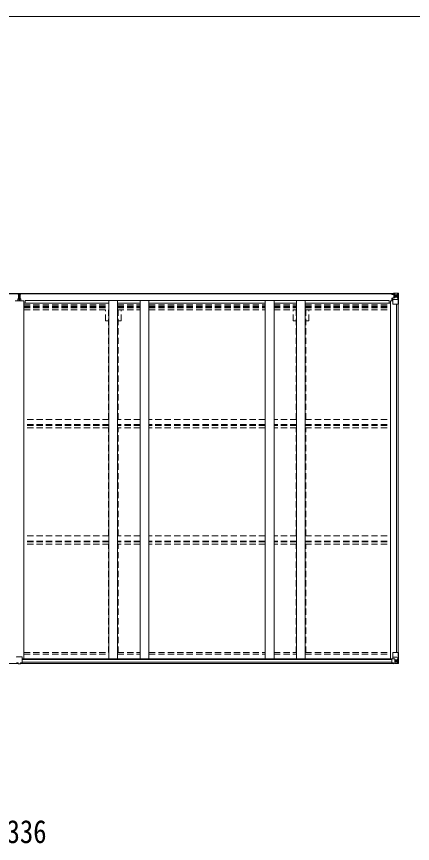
# Model space of a CAD drawing. Units: millimetres at full size, sheet at 1:30; details may follow other scales. Extents: x -8432 to 8432, y -5820 to 5820.
# Drawn here: x 3016 to 5282, y 1085 to 5820 of the extents above; entities that cross this region are included whole.
import ezdxf
from ezdxf.enums import TextEntityAlignment as Align

# ---------------------------------------------------------------- set-up
doc = ezdxf.new("R2010")
doc.units = ezdxf.units.MM
doc.header["$LTSCALE"] = 30
doc.linetypes.add('DASHED1', pattern=[1.8, 1.2, -0.6])
for name, color, linetype, lineweight in [('0-3_ELV2', 4, 'Continuous', 9), ('0-4_TABLE1', 6, 'Continuous', 9), ('0-6_OTH_LINE', 6, 'Continuous', 9), ('F-0_240', 7, 'Continuous', 9)]:
    doc.layers.add(name, color=color, linetype=linetype, lineweight=lineweight)
doc.styles.add('ＭＳ ゴシック', font='')
doc.styles.get('ＭＳ ゴシック').set_extended_font_data('MS Gothic')

msp = doc.modelspace()

# ---------------------------------------------------------------- linework, layer by layer
at = {"layer": '0-3_ELV2'}
for p, q in [((886.3, 4233.97), (3025.55, 4233.97)), ((886.3, 4231.82), (3025.55, 4231.82)), ((3038.55, 4233.97), (5179.3, 4233.97)), ((3038.55, 4231.82), (5179.3, 4231.82)), ((3057.8, 4191.85), (3007.8, 4191.85)), ((3057.8, 4191.85), (3057.8, 2141.2)), ((3057.8, 4178.17), (3544.8, 4178.17)), ((3544.8, 4193.67), (3544.8, 2141.2)), ((3594.8, 4193.67), (3594.8, 2141.2)), ((3594.8, 4178.17), (3723.8, 4178.17)), ((3723.8, 4193.67), (3723.8, 2141.2)), ((3773.8, 4193.67), (3773.8, 2141.2)), ((3773.8, 4178.17), (4439.8, 4178.17)), ((4439.8, 4193.67), (4439.8, 2141.2)), ((4489.8, 4193.67), (4489.8, 2141.2)), ((4489.8, 4178.17), (4618.8, 4178.17)), ((4618.8, 4193.67), (4618.8, 2141.2)), ((4668.8, 4193.67), (4668.8, 2141.2)), ((4668.8, 4178.17), (5155.8, 4178.17)), ((5148.3, 4178.17), (5148.3, 4193.68)), ((5155.8, 4191.85), (5155.8, 2141.2)), ((5155.8, 4191.85), (5168.8, 4191.85)), ((5191.1, 4173.2), (5191.1, 2177.22)), ((5200.8, 4173.2), (5200.8, 2177.22)), ((3049.3, 2141.2), (5176.06, 2141.2)), ((3049.3, 2138.94), (5164.3, 2138.94)), ((891.3, 2115.43), (3026.3, 2115.43)), ((3039.3, 2115.43), (5174.3, 2115.43)), ((3049.3, 2123.32), (5164.3, 2123.32))]:
    msp.add_line(p, q, dxfattribs=at)
at = {"layer": '0-3_ELV2', "linetype": 'DASHED1'}
for p, q in [((3057.8, 4169.77), (3544.8, 4169.77)), ((3594.8, 4169.77), (3723.8, 4169.77)), ((3773.8, 4169.77), (4439.8, 4169.77)), ((4489.8, 4169.77), (4618.8, 4169.77)), ((4668.8, 4169.77), (5155.8, 4169.77)), ((3057.8, 4161.58), (3544.8, 4161.58)), ((3057.8, 4157.65), (3544.8, 4157.65)), ((3057.8, 4152.57), (3544.8, 4152.57)), ((3057.8, 4139.56), (3544.8, 4139.56)), ((3524.6, 4077.97), (3524.6, 4139.56)), ((3542.3, 3512.91), (3542.3, 4139.56)), ((3594.8, 4161.58), (3723.8, 4161.58)), ((3594.8, 4157.65), (3723.8, 4157.65)), ((3594.8, 4152.57), (3723.8, 4152.57)), ((3594.8, 4139.56), (3723.8, 4139.56)), ((3597.3, 3512.91), (3597.3, 4139.56)), ((3615, 4077.97), (3615, 4139.56)), ((3773.8, 4161.58), (4439.8, 4161.58)), ((3773.8, 4157.65), (4439.8, 4157.65)), ((3773.8, 4152.57), (4439.8, 4152.57)), ((3773.8, 4139.56), (4439.8, 4139.56)), ((4489.8, 4161.58), (4618.8, 4161.58)), ((4489.8, 4157.65), (4618.8, 4157.65)), ((4489.8, 4152.57), (4618.8, 4152.57)), ((4489.8, 4139.56), (4618.8, 4139.56)), ((4598.6, 4077.97), (4598.6, 4139.56)), ((4616.3, 3512.91), (4616.3, 4139.56)), ((4668.8, 4161.58), (5155.8, 4161.58)), ((4668.8, 4157.65), (5155.8, 4157.65)), ((4668.8, 4152.57), (5155.8, 4152.57)), ((4668.8, 4139.56), (5155.8, 4139.56)), ((4671.3, 3512.91), (4671.3, 4139.56)), ((4689, 4077.97), (4689, 4139.56)), ((3542.3, 4077.97), (3524.6, 4077.97)), ((3615, 4077.97), (3597.3, 4077.97)), ((4616.3, 4077.97), (4598.6, 4077.97)), ((4689, 4077.97), (4671.3, 4077.97)), ((3544.8, 3512.91), (3057.8, 3512.91)), ((3723.8, 3512.91), (3594.8, 3512.91)), ((4439.8, 3512.91), (3773.8, 3512.91)), ((4618.8, 3512.91), (4489.8, 3512.91)), ((4668.83, 3512.91), (5155.8, 3512.91)), ((3544.8, 3483.17), (3057.8, 3483.17)), ((3544.8, 3478.62), (3057.8, 3478.62)), ((3544.8, 3465.61), (3057.8, 3465.61)), ((3542.3, 2845.91), (3542.3, 3465.61)), ((3723.8, 3483.17), (3594.8, 3483.17)), ((3723.8, 3478.62), (3594.8, 3478.62)), ((3723.8, 3465.61), (3594.8, 3465.61)), ((3597.3, 2845.91), (3597.3, 3465.61)), ((4439.8, 3483.17), (3773.8, 3483.17)), ((4439.8, 3478.62), (3773.8, 3478.62)), ((4439.8, 3465.61), (3773.8, 3465.61)), ((4618.8, 3483.17), (4489.8, 3483.17)), ((4618.8, 3478.62), (4489.8, 3478.62)), ((4618.8, 3465.61), (4489.8, 3465.61)), ((4616.3, 2845.91), (4616.3, 3465.61)), ((4668.83, 3483.17), (5155.8, 3483.17)), ((4668.83, 3478.62), (5155.8, 3478.62)), ((4668.83, 3465.61), (5155.8, 3465.61)), ((4671.3, 2845.91), (4671.3, 3465.61)), ((3544.8, 2845.91), (3057.8, 2845.91)), ((3723.8, 2845.91), (3594.8, 2845.91)), ((4439.8, 2845.91), (3773.8, 2845.91)), ((4618.8, 2845.91), (4489.8, 2845.91)), ((4668.83, 2845.91), (5155.8, 2845.91)), ((3544.8, 2816.18), (3057.8, 2816.18)), ((3544.8, 2811.63), (3057.8, 2811.63)), ((3544.8, 2798.62), (3057.8, 2798.62)), ((3542.3, 2177.37), (3542.3, 2798.62)), ((3723.8, 2816.18), (3594.8, 2816.18)), ((3723.8, 2811.63), (3594.8, 2811.63)), ((3723.8, 2798.62), (3594.8, 2798.62)), ((3597.3, 2177.37), (3597.3, 2798.62)), ((4439.8, 2816.18), (3773.8, 2816.18)), ((4439.8, 2811.63), (3773.8, 2811.63)), ((4439.8, 2798.62), (3773.8, 2798.62)), ((4618.8, 2816.18), (4489.8, 2816.18)), ((4618.8, 2811.63), (4489.8, 2811.63)), ((4618.8, 2798.62), (4489.8, 2798.62)), ((4616.3, 2177.37), (4616.3, 2798.62)), ((4668.83, 2816.18), (5155.8, 2816.18)), ((4668.83, 2811.63), (5155.8, 2811.63)), ((4668.83, 2798.62), (5155.8, 2798.62)), ((4671.3, 2177.37), (4671.3, 2798.62)), ((3057.8, 2177.37), (3544.8, 2177.37)), ((3057.8, 2169.03), (3544.8, 2169.03)), ((3594.8, 2177.37), (3723.8, 2177.37)), ((3594.8, 2169.03), (3723.8, 2169.03)), ((3773.8, 2177.37), (4439.8, 2177.37)), ((3773.8, 2169.03), (4439.8, 2169.03)), ((4489.8, 2177.37), (4618.8, 2177.37)), ((4489.8, 2169.03), (4618.8, 2169.03)), ((4668.8, 2177.37), (5155.8, 2177.37)), ((4668.8, 2169.03), (5155.8, 2169.03))]:
    msp.add_line(p, q, dxfattribs=at)
at = {"layer": '0-3_ELV2'}
msp.add_lwpolyline([(3065.3, 4178.17), (3065.3, 4193.68), (5148.3, 4193.68)], dxfattribs=at)
at = {"layer": '0-4_TABLE1'}
for p, q in [((3025.55, 4234.19), (3032.05, 4234.58)), ((3025.55, 4229.69), (3025.55, 4234.19)), ((3030.55, 4231.49), (3025.55, 4231.18)), ((3026.55, 4228.69), (3030.55, 4228.69)), ((3026.55, 4203.15), (3026.55, 4228.69)), ((3026.55, 4226.85), (3030.55, 4226.78)), ((3026.55, 4223.25), (3030.55, 4223.19)), ((3026.55, 4215.02), (3030.55, 4214.98)), ((3032.05, 4231.58), (3030.55, 4231.49)), ((3030.55, 4231.49), (3030.55, 4191.85)), ((3030.55, 4217.97), (3033.55, 4217.97)), ((3032.05, 4234.58), (3038.55, 4234.19)), ((3032.05, 4234.58), (3032.05, 4231.58)), ((3038.55, 4231.18), (3032.05, 4231.58)), ((3033.55, 4228.69), (3037.55, 4228.69)), ((3033.55, 4228.69), (3033.55, 4191.85)), ((3033.55, 4226.78), (3037.55, 4226.78)), ((3033.55, 4223.19), (3037.55, 4223.19)), ((3033.55, 4214.98), (3037.55, 4214.98)), ((3037.55, 4203.15), (3037.55, 4228.69)), ((3038.55, 4229.69), (3038.55, 4234.19)), ((5162.8, 4229.22), (5162.8, 4231.82)), ((5168.8, 4230.9), (5162.8, 4230.9)), ((5163.8, 4231.82), (5163.8, 4230.9)), ((5163.8, 4229.17), (5178.8, 4229.04)), ((5169, 4234.4), (5167.31, 4233.97)), ((5178.8, 4229.2), (5168.8, 4229.29)), ((5169, 4234.4), (5169.3, 4234.4)), ((5169.3, 4234.4), (5169.3, 4233.97)), ((5170.8, 4230.13), (5170.8, 4231.82)), ((5170.8, 4231.16), (5178.8, 4231.16)), ((5170.8, 4231.13), (5178.8, 4231.13)), ((5170.8, 4230.13), (5179.3, 4230.13)), ((5174.3, 4233.97), (5174.3, 4236.6)), ((5174.3, 4236.6), (5201.86, 4234.91)), ((5180.8, 4235.32), (5174.3, 4235.71)), ((5174.3, 4234.79), (5179.3, 4234.7)), ((5175.3, 4209.1), (5175.3, 4229.07)), ((5179.19, 4228.83), (5175.3, 4228.83)), ((5175.3, 4225.2), (5179.3, 4225.2)), ((5175.3, 4217), (5179.3, 4217)), ((5178.8, 4231.16), (5178.8, 4229.2)), ((5178.8, 4229.04), (5178.8, 4229.2)), ((5179.3, 4230.49), (5180.8, 4230.49)), ((5179.3, 4226.96), (5192.8, 4226.96)), ((5180.8, 4210.1), (5180.8, 4236.2)), ((5180.8, 4236.08), (5192.8, 4235.3)), ((5187.32, 4219.76), (5187.32, 4218.8)), ((5195.13, 4226.9), (5192.8, 4226.96)), ((5192.89, 4235.3), (5200.81, 4234.82)), ((5195.13, 4213.43), (5195.13, 4226.9)), ((5195.99, 4230.41), (5198.72, 4234.08)), ((5199.95, 4233.85), (5199.96, 4233.78)), ((5199.96, 4173.2), (5199.96, 4233.78)), ((5201.86, 4234.87), (5201.86, 4234.91)), ((5202.8, 4233.91), (5202.8, 4173.2)), ((3023.55, 4203.12), (3030.55, 4203.19)), ((3023.55, 4191.85), (3023.55, 4203.12)), ((3030.55, 4202.69), (3023.55, 4202.62)), ((3023.55, 4201.75), (3030.55, 4201.69)), ((3030.55, 4201.19), (3023.55, 4201.25)), ((3030.55, 4210.9), (3033.55, 4210.9)), ((3030.55, 4201.26), (3033.55, 4201.26)), ((3030.55, 4194.19), (3033.55, 4194.19)), ((3033.55, 4203.19), (3040.55, 4203.12)), ((3040.55, 4202.62), (3033.55, 4202.69)), ((3033.55, 4201.69), (3040.55, 4201.75)), ((3040.55, 4201.25), (3033.55, 4201.19)), ((3040.55, 4203.12), (3040.55, 4191.85)), ((5169.35, 4208.11), (5164.3, 4208.07)), ((5164.3, 4191.85), (5164.3, 4208.07)), ((5164.3, 4206.35), (5168.8, 4206.33)), ((5164.3, 4196.2), (5168.8, 4196.2)), ((5165.3, 4208.08), (5165.3, 4206.34)), ((5168.8, 4174.2), (5168.8, 4207.3)), ((5192.8, 4199.87), (5168.8, 4199.87)), ((5179.97, 4209.84), (5169.63, 4208.19)), ((5169.63, 4207.56), (5179.97, 4209.21)), ((5169.63, 4208.19), (5169.63, 4207.56)), ((5202.8, 4173.2), (5169.8, 4173.2)), ((5179.3, 4213.4), (5192.8, 4213.4)), ((5179.97, 4209.21), (5179.97, 4209.84)), ((5192.8, 4213.4), (5195.13, 4213.43)), ((5192.8, 4213.4), (5192.8, 4213.4)), ((5199.41, 4200.08), (5192.8, 4199.87)), ((5199.41, 4200.08), (5195.27, 4212.17)), ((3048.3, 2152.61), (3017.3, 2152.61)), ((3049.3, 2119.29), (3049.3, 2151.61)), ((5164.3, 2140.07), (5164.3, 2119.91)), ((5174.3, 2141.01), (5165.3, 2140.98)), ((5168.8, 2176.22), (5168.8, 2143.12)), ((5192.8, 2150.55), (5168.8, 2150.55)), ((5169.63, 2142.87), (5179.97, 2141.21)), ((5169.63, 2142.23), (5169.63, 2142.87)), ((5177.28, 2141.01), (5169.63, 2142.23)), ((5202.8, 2177.22), (5169.8, 2177.22)), ((5180.8, 2141.01), (5174.3, 2141.01)), ((5179.97, 2141.21), (5179.97, 2141.01)), ((5180.8, 2141.01), (5180.8, 2114.22)), ((5180.8, 2137.02), (5192.8, 2137.02)), ((5188.28, 2130.66), (5188.28, 2131.62)), ((5199.41, 2150.34), (5192.8, 2150.55)), ((5192.8, 2137.02), (5192.8, 2137.02)), ((5192.8, 2137.02), (5195.13, 2136.99)), ((5195.13, 2136.99), (5195.13, 2123.52)), ((5199.41, 2150.34), (5195.27, 2138.26)), ((5199.96, 2177.22), (5199.96, 2116.64)), ((5202.8, 2116.51), (5202.8, 2177.22)), ((3026.3, 2118.52), (3017.3, 2118.58)), ((3039.3, 2118.52), (3048.3, 2118.58)), ((3049.3, 2119.29), (3049.3, 2119.25)), ((5165.3, 2119.2), (5174.3, 2119.14)), ((5174.3, 2113.82), (5174.3, 2119.77)), ((5192.8, 2123.46), (5180.8, 2123.46)), ((5180.8, 2114.34), (5192.8, 2115.12)), ((5195.13, 2123.52), (5192.8, 2123.46)), ((5192.89, 2115.13), (5200.81, 2115.6)), ((5195.99, 2120.01), (5198.72, 2116.34)), ((5199.95, 2116.57), (5199.96, 2116.64)), ((5201.86, 2115.55), (5201.86, 2115.51))]:
    msp.add_line(p, q, dxfattribs=at)
for points in [[(5168.8, 4230.9), (5168.8, 4229.28), (5162.8, 4229.33)], [(5174.3, 4235.2), (5179.3, 4235.2), (5179.3, 4209.74)], [(5186.36, 4221.68), (5185.4, 4221.68), (5185.4, 4220.72), (5186.36, 4220.72)], [(5188.28, 4222.64), (5188.28, 4223.6), (5187.32, 4223.6), (5187.32, 4222.64)], [(5187.32, 4218.8), (5188.28, 4218.8), (5188.28, 4219.76)], [(5189.24, 4220.72), (5190.2, 4220.72), (5190.2, 4221.68), (5189.24, 4221.68)], [(5188.28, 2131.62), (5187.32, 2131.62), (5187.32, 2130.66)], [(3032.8, 2113.1), (3026.3, 2113.49), (3026.3, 2118.52)], [(3032.8, 2113.1), (3039.3, 2113.49), (3039.3, 2118.52)], [(5164.3, 2119.91), (5164.31, 2119.8), (5174.3, 2119.77)], [(5201.86, 2115.51), (5192.8, 2114.96), (5174.3, 2113.82)], [(5186.36, 2129.7), (5185.4, 2129.7), (5185.4, 2128.74), (5186.36, 2128.74)], [(5187.32, 2127.78), (5187.32, 2126.82), (5188.28, 2126.82), (5188.28, 2127.78)], [(5189.24, 2128.74), (5190.2, 2128.74), (5190.2, 2129.7), (5189.24, 2129.7)]]:
    msp.add_lwpolyline(points, dxfattribs=at)
for centre in [(5187.8, 4221.2), (5187.8, 2129.22)]:
    msp.add_circle(centre, 5.3, dxfattribs=at)
for centre, radius, start, end in [((3026.55, 4229.69), 1, 180, 270), ((3037.55, 4229.69), 1, 270, 0), ((5163.66, 4236.86), 7.69, 263.56574, 271.03001), ((5178.8, 4231.66), 0.5, 270.00309, 0.00198), ((5178.8, 4231.63), 0.5, 269.99891, 359.99891), ((5178.8, 4228.7), 0.5, 359.95536, 89.47105), ((5178.79, 4228.53), 0.513, 358.95293, 88.11972), ((5186.36, 4222.64), 0.96, 270, 0), ((5186.36, 4219.76), 0.96, 0, 90), ((5189.24, 4222.64), 0.96, 180, 270), ((5189.24, 4219.76), 0.96, 90, 180), ((5198.67, 4233.91), 1.28, 357.54105, 48.82169), ((5200.65, 4247.52), 12.7, 264.89689, 270.75534), ((5201.8, 4233.91), 0.999, 0.04917, 86.5576), ((5201.8, 4233.91), 1, 359.99921, 86.49983), ((5201.8, 4233.87), 0.999, 0.04917, 86.5576), ((5169.74, 4207.26), 0.937, 96.73234, 177.67791), ((5169.74, 4206.63), 0.937, 96.73234, 177.67791), ((5169.8, 4174.2), 1, 180, 270), ((5179.86, 4210.77), 0.937, 276.73234, 357.67791), ((5179.86, 4210.14), 0.937, 276.73234, 357.67791), ((3017.3, 2151.61), 1, 90, 180), ((3048.3, 2151.61), 1, 0, 90), ((5169.8, 2176.22), 1, 90, 180), ((5169.74, 2143.8), 0.937, 182.32209, 263.26766), ((5169.74, 2143.16), 0.937, 182.32209, 263.26766), ((5179.86, 2140.28), 0.937, 50.93398, 83.26766), ((5186.36, 2130.66), 0.96, 270, 0), ((5186.36, 2127.78), 0.96, 0, 90), ((5189.24, 2130.66), 0.96, 180, 270), ((5189.24, 2127.78), 0.96, 90, 180), ((5198.67, 2116.51), 1.28, 311.17831, 2.45895), ((5200.65, 2102.9), 12.7, 89.24466, 95.10311), ((5201.8, 2116.55), 0.999, 273.4424, 359.95083), ((5201.8, 2116.51), 0.999, 273.4424, 359.95083), ((5201.8, 2116.51), 1, 273.50017, 0.00079)]:
    msp.add_arc(centre, radius, start, end, dxfattribs=at)
for centre, major_axis, ratio, start_param, end_param in [((3030.58, 4231.49), (0.18, -2.99), 0.008711, 3.1415927, 4.7113235), ((2858.68, 4220.97), (171.87, 10.52), 0.017422, 6.2821194, 6.2831848), ((5274.55, 4226.96), (-81.75, 0), 0.061163, 6.2824128, 6.2831853), ((5198, 4226.82), (-0.03, 5), 0.573921, 0.7672717, 1.551125), ((5199.67, 4231.89), (0.02, 3), 0.466854, 0.125683, 0.7596956), ((5199.86, 4234.99), (-2, 0.12), 0.060933, 2.0712557, 3.1453404), ((5000.86, 4247.22), (-201, 12.36), 0.060933, 3.1453404, 3.145839), ((5196.54, 4213.45), (0, 3), 0.468246, 1.5772882, 2.0127935), ((5198.69, 4202.43), (-0.85, 2.32), 0.403757, 3.0087805, 3.9744392), ((5165.3, 2140.07), (-1, -0.021), 0.906239, 4.6936843, 6.2644806), ((5196.54, 2136.97), (0, -3), 0.468246, 4.2703918, 4.7058971), ((5198.69, 2147.99), (-0.85, -2.32), 0.403757, 2.3087461, 3.2744049), ((3017.3, 2119.29), (1, -0.012), 0.707053, 3.2044821, 4.7211143), ((3048.3, 2119.29), (-1, -0.012), 0.707053, 1.562071, 3.0787032), ((5165.3, 2119.9), (-1, 0.012), 0.707053, 0.1587743, 1.5795216), ((5274.55, 2123.46), (-81.75, 0), 0.061163, 0, 0.0007725), ((5198, 2123.6), (-0.03, -5), 0.573921, 4.7320603, 5.5159136), ((5199.67, 2118.53), (0.02, -3), 0.466854, 5.5234897, 6.1575023), ((5199.86, 2115.43), (-2, -0.12), 0.060933, 3.1378449, 4.2119296), ((5000.86, 2103.2), (-201, -12.36), 0.060933, 3.1373463, 3.1378449)]:
    msp.add_ellipse(centre, major_axis=major_axis, ratio=ratio, start_param=start_param, end_param=end_param, dxfattribs=at)
at = {"layer": 'F-0_240', "color": 5}
msp.add_line((-8432.06, 5820), (8007.94, 5820), dxfattribs=at)

# ---------------------------------------------------------------- texts
at = {"layer": '0-6_OTH_LINE', "color": 7, "style": 'ＭＳ ゴシック', "width": 0.85}
msp.add_text('4336', height=132, dxfattribs=at).set_placement((2882.8, 1047.08), align=Align.BOTTOM_LEFT)

doc.saveas('drawing.dxf')
